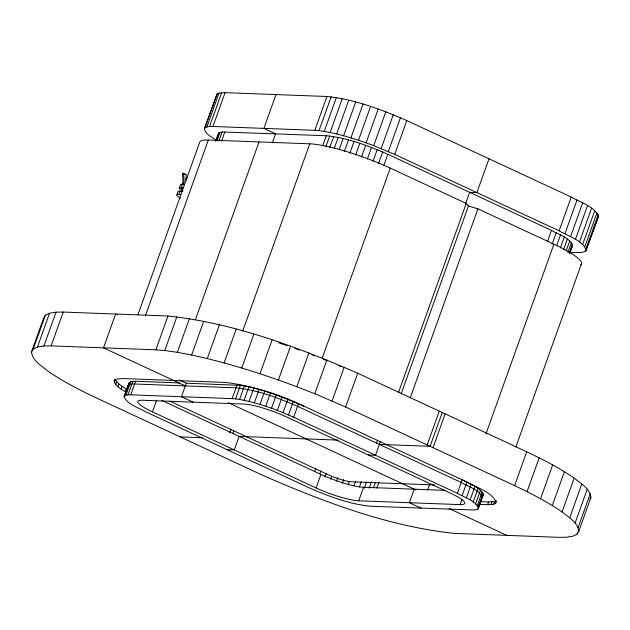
<?xml version="1.0" encoding="UTF-8"?>
<svg xmlns="http://www.w3.org/2000/svg" width="630" height="630" viewBox="0 0 630 630"><rect width="100%" height="100%" fill="white"/><g stroke="black" fill="none" stroke-linecap="round" stroke-linejoin="round"><path stroke-width="0.94" d="M31.5 351.934L43.612 318.118L45.392 315.22L49.557 313.22L56.031 312.157L63.228 312.063L167.974 316.008C234.014 323.048 297.155 346.941 357.714 373.212L526.727 451.797C543.084 459.538 559.227 467.862 574.198 478.076C580.521 483.438 589.948 488.352 590.901 497.472L578.789 531.287L577.009 534.193L572.843 536.185L566.362 537.256L559.164 537.343L454.427 533.397C388.379 526.365 325.245 502.464 264.687 476.201L95.665 397.609C79.317 389.875 63.165 381.552 48.203 371.33C41.879 365.967 32.445 361.053 31.5 351.934L33.28 349.036L45.392 315.22M33.28 349.036L37.446 347.036L49.557 313.22M37.446 347.036L43.927 345.972L56.031 312.157M43.927 345.972L51.124 345.878L63.228 312.063M176.841 194.993L178.054 191.607A14.584 2.481 19.7 0 1 180.109 191.016L183.046 191.126M179.259 188.228L180.471 184.85A14.584 2.481 19.7 0 1 182.527 184.251L184.488 184.33M181.928 184.826L183.054 181.692L182.519 173.297L186.055 174.478L186.094 180.015M180.566 198.166A14.584 2.481 19.7 0 1 178.896 194.402L180.109 191.016M179.621 189.039A14.584 2.481 19.7 0 1 181.314 187.638L182.527 184.251M183.015 184.866L184.141 181.731L183.606 173.337M181.322 191.567L182.535 188.181L181.172 188.291A13.112 2.229 19.7 0 0 180.968 189.441M114.416 382.615L115.385 379.906L118.873 383.961L126.087 389.033L125.118 391.742C121.212 388.757 115.195 386.363 114.156 381.063L114.802 379.26M137.891 314.85L199.592 142.522A61.968 10.545 19.7 0 1 208.333 140.01L309.755 143.829A61.968 10.545 19.7 0 1 390.23 168.092L466.216 203.419L468.437 206.002L477.902 208.853L553.888 244.18A61.968 10.545 19.7 0 1 580.781 264.813M215.373 139.663C211.467 136.678 205.451 134.292 204.411 128.985L216.515 95.169L217.255 93.964L218.98 93.138L225.052 92.657L326.946 96.492C354.761 99.343 381.331 109.478 406.799 120.566L571.221 197.017C580.403 202.545 593.862 205.876 598.5 216.271L585.656 251.291L581.246 252.559L570.024 252.307M204.411 128.985L217.255 93.964M205.144 127.788L206.876 126.953L218.98 93.138M115.676 384.489L116.644 381.788M206.876 126.953L209.554 126.512L221.666 92.697M117.904 386.662L118.873 383.961M209.554 126.512L212.94 126.472L225.052 92.657M145.632 315.118L208.333 140.01M121.07 389.096L122.039 386.387M478.485 508.134C474.878 500.102 464.452 497.55 457.356 493.282L462.199 479.753C469.295 484.029 479.721 486.58 483.328 494.605L478.485 508.134L477.918 509.056L474.548 510.024L370.377 506.237C348.933 504.087 328.466 496.243 308.842 487.683L145.184 411.587C138.088 407.319 127.662 404.767 124.055 396.735L128.898 383.205L130.78 381.654L135.576 381.284L179.463 382.938M215.602 141.057L218.752 132.922L222.122 131.953L326.293 135.734C347.736 137.883 368.211 145.727 387.828 154.287L551.486 230.383C558.582 234.659 569.008 237.211 572.615 245.235L569.709 253.355M124.055 396.735L129.465 382.292M215.846 141.041L218.752 132.922M217.413 137.734L218.382 135.025M124.622 395.821L125.937 395.183L130.78 381.654M217.161 140.403L220.067 132.292M125.937 395.183L127.985 394.845L132.835 381.323M218.893 140.97L222.122 131.953M127.985 394.845L130.733 394.813L135.576 381.284M221.642 140.931L224.871 131.914M51.124 345.878L155.862 349.823L167.974 316.008M155.862 349.823L164.761 350.524L176.873 316.709M462.05 499.212L460.113 504.622L358.69 500.803A32.807 5.583 19.7 0 1 316.087 487.959L152.428 411.863L156.626 400.137M164.761 350.524L177.369 352.312L189.472 318.489M195.355 319.804L259.048 141.915M275.995 94.571L263.891 128.394L275.578 133.828L272.349 142.845M177.369 352.312L191.622 355.005L203.734 321.182M263.844 390.639L248.905 386.788L240.4 385.371L186.291 383.197L181.448 396.719L193.134 402.161M191.622 355.005L207.286 358.557L219.398 324.741M207.286 358.557L224.099 362.919L236.203 329.104M242.747 330.986L309.755 143.829M212.94 126.472L314.835 130.308L326.946 96.492M314.835 130.308L319.024 130.638L331.128 96.823M319.024 130.638L324.245 131.379L336.349 97.563M224.099 362.919L241.762 368.007L253.866 334.191M130.733 394.813L232.163 398.632L237.006 385.103M322.741 145.656L326.293 135.734M324.245 131.379L330.144 132.497L342.255 98.674M232.163 398.632L235.557 398.9L240.4 385.371M325.812 146.829L329.687 136.001M235.557 398.9L239.55 399.467L244.393 385.938M329.805 147.388L333.68 136.568M229.588 432.92L230.903 429.258M330.144 132.497L336.641 133.97L348.744 100.146M239.55 399.467L244.062 400.318L248.905 386.788M334.317 148.239L338.192 137.419M232.84 433.361L233.825 430.621M336.641 133.97L343.602 135.773L355.706 101.958M244.062 400.318L249.023 401.444L253.866 387.915M339.279 149.365L343.153 138.545M241.762 368.007L259.977 373.732L272.081 339.916M249.023 401.444L254.347 402.822L259.19 389.301M344.279 151.649L348.477 139.931M343.602 135.773L350.918 137.883L363.022 104.06M254.347 402.822L259.938 404.436L264.781 390.907L269.719 392.459M349.87 153.263L354.068 141.537M350.918 137.883L358.462 140.254L370.574 106.438M259.938 404.436L265.702 406.248L270.546 392.718L275.554 394.419M355.635 155.074L359.832 143.349M259.977 373.732L278.428 380.008L290.54 346.185M358.462 140.254L366.109 142.852L378.213 109.037M265.702 406.248L271.546 408.232L276.389 394.711L282.209 396.829L277.365 410.358L293.698 417.186L457.356 493.282M361.478 157.059L365.676 145.341M367.298 159.185L371.495 147.459M586.388 250.094C581.75 239.699 568.291 236.36 559.117 230.832L394.687 154.381L373.724 145.632L385.828 111.809M283.059 412.579L287.902 399.058L283.02 397.152M372.991 161.414L377.189 149.688M381.174 148.538L393.277 114.723M578.789 531.287C577.844 522.168 568.41 517.261 562.086 511.891C547.123 501.677 530.972 493.353 514.623 485.612L345.602 407.027L314.803 393.742L296.809 386.71L308.92 352.894M288.54 414.871L293.383 401.341L287.902 399.058M378.473 163.698L382.67 151.972M388.332 151.539L400.444 117.715M293.698 417.186L298.541 403.657L293.383 401.341M383.953 165.107L387.828 154.287M394.687 154.381L406.799 120.566M322.221 358.021L390.23 168.092M314.803 393.742L326.907 359.927M332.097 400.971L344.2 367.156M314.669 471.413L315.654 468.665M319.827 473.728L320.812 470.98M316.087 487.959L320.93 474.429L161.721 400.404M345.602 407.027L357.714 373.212M324.978 476.926L326.285 473.272M330.671 479.154L331.656 476.406M336.491 481.281L337.806 477.619M342.334 483.265L343.649 479.603M348.099 485.076L349.414 481.415M354.021 485.777L355.659 481.202M359.344 487.155L361.313 481.666M376.48 443.055L377.449 440.346M358.69 500.803L363.534 487.273L445.449 490.36M380.37 441.709L375.527 455.23L368.282 454.962M465.46 204.057L469.657 192.339L476.902 192.607L489.006 158.791M398.538 392.427L466.216 203.419M364.305 488.281L366.597 481.871M401.089 394.081L468.437 206.002M369.148 488.219L371.44 481.816M373.464 487.864L375.433 482.375M376.858 488.132L378.827 482.643M410.232 397.861L477.902 208.853M427.187 444.961L439.299 411.146M414.249 489.187L409.405 502.709L421.092 508.15M442.221 412.5L430.109 446.323L379.402 444.41M433.038 447.678L445.142 413.863M427.573 490.045L429.542 484.557M547.612 241.203L551.486 230.383M462.113 495.582L466.956 482.052M552.045 244.409L556.243 232.683M485.88 434.117L553.888 244.18M559.117 230.832L571.221 197.017M466.389 497.818L471.232 484.297M556.644 245.747L560.519 234.927M564.968 233.667L577.08 199.844M470.106 499.976L474.949 486.447M560.361 247.897L564.236 237.077M473.201 501.992L478.044 488.463M563.456 249.921L567.331 239.101M570.559 236.596L582.671 202.781M475.619 503.85L480.462 490.321M566.197 250.874L569.748 240.951M477.327 505.512L482.17 491.983M567.906 252.535L571.457 242.613M478.288 506.945L483.131 493.424M569.189 253.071L572.418 244.054M477.918 509.056L481.47 499.133M569.796 252.465L572.615 245.235M575.426 239.416L587.53 205.593M579.474 242.054L591.578 208.239M478.784 504.347L487.604 504.677L488.573 501.976L494.644 501.488L496.369 500.661M582.64 244.487L594.751 210.672M487.604 504.677L490.99 504.638L491.959 501.929M584.868 246.661L596.98 212.845M490.99 504.638L493.676 504.197L494.644 501.488M586.128 248.535L598.24 214.72M493.676 504.197L495.401 503.37L496.046 501.567M585.656 251.291L598.5 216.271M515.836 447.056L581.522 263.608M514.623 485.612L526.727 451.797M527.074 491.628L539.185 457.813M540.572 498.716L552.683 464.901M552.313 505.512L564.417 471.697M562.086 511.891L574.198 478.076M569.733 517.758L581.844 483.942M575.119 523.002L587.231 489.187M578.159 527.538L590.263 493.723M577.009 534.193L577.663 532.366M114.156 381.063L114.888 379.858L116.613 379.032L122.685 378.543L224.579 382.386C252.394 385.237 278.964 395.364 304.432 406.46M483.328 494.605L481.792 498.228L482.359 497.314C478.753 489.282 468.326 486.73 461.231 482.462L297.573 406.366C277.948 397.806 257.481 389.962 236.037 387.812L134.607 383.993L131.859 384.024L128.496 384.993L127.929 385.914L128.126 387.103M495.401 503.37L496.133 502.165C491.495 491.77 478.036 488.431 468.854 482.911L298.541 403.657M590.003 498.921L590.901 497.472M185.582 179.322L187.299 177.361M184.968 174.439L186.055 174.478M181.314 187.638L183.275 187.709M178.896 194.402L180.857 194.473M338.444 440.126L239.101 436.385L234.258 449.907L227.013 449.639M180.18 436.905L202.395 437.74M434.739 484.958L351.847 481.84A18.223 3.103 19.7 0 1 328.175 474.705L169.856 401.089M480.737 501.677L488.573 501.976M278.728 342.83L286.831 345.586M366.109 142.852L373.724 145.632M294.911 348.445L299.4 350.083M278.428 380.008L296.809 386.71M271.546 408.232L277.365 410.358M311.874 354.729L314.504 355.753M323.284 359.187L325.915 360.21M338.341 365.408L341.011 366.518M182.519 173.297L184.157 174.053M117.377 314.866L115.605 314.039L103.493 347.855L185.322 385.899M179.613 380.087L186.291 383.197M228.249 402.704L415.918 489.959M449.088 508.544L506.796 535.374M363.534 487.273A32.807 5.583 19.7 0 1 320.93 474.429M460.113 504.622A32.807 5.583 19.7 0 0 450.111 493.006L286.453 416.91A32.807 5.583 19.7 0 0 243.849 404.066L142.427 400.247A32.807 5.583 19.7 0 0 152.428 411.863"/></g></svg>
